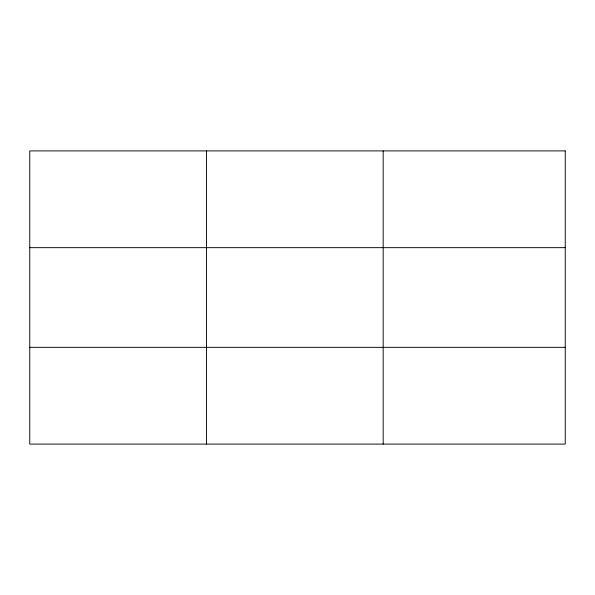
<?xml version="1.0" encoding="UTF-8"?>
<svg xmlns="http://www.w3.org/2000/svg" width="595" height="595" viewBox="0 0 595 595"><rect width="100%" height="100%" fill="white"/><g stroke="black" fill="none" stroke-linecap="round" stroke-linejoin="round"><path stroke-width="0.89" d="M206.465 150.907L206.465 444.093M383.18 150.907L383.18 444.093M29.75 247.661L565.25 247.661M29.75 347.339L565.25 347.339M565.25 150.907L565.25 444.093L29.75 444.093L29.75 150.907L565.25 150.907"/></g></svg>
